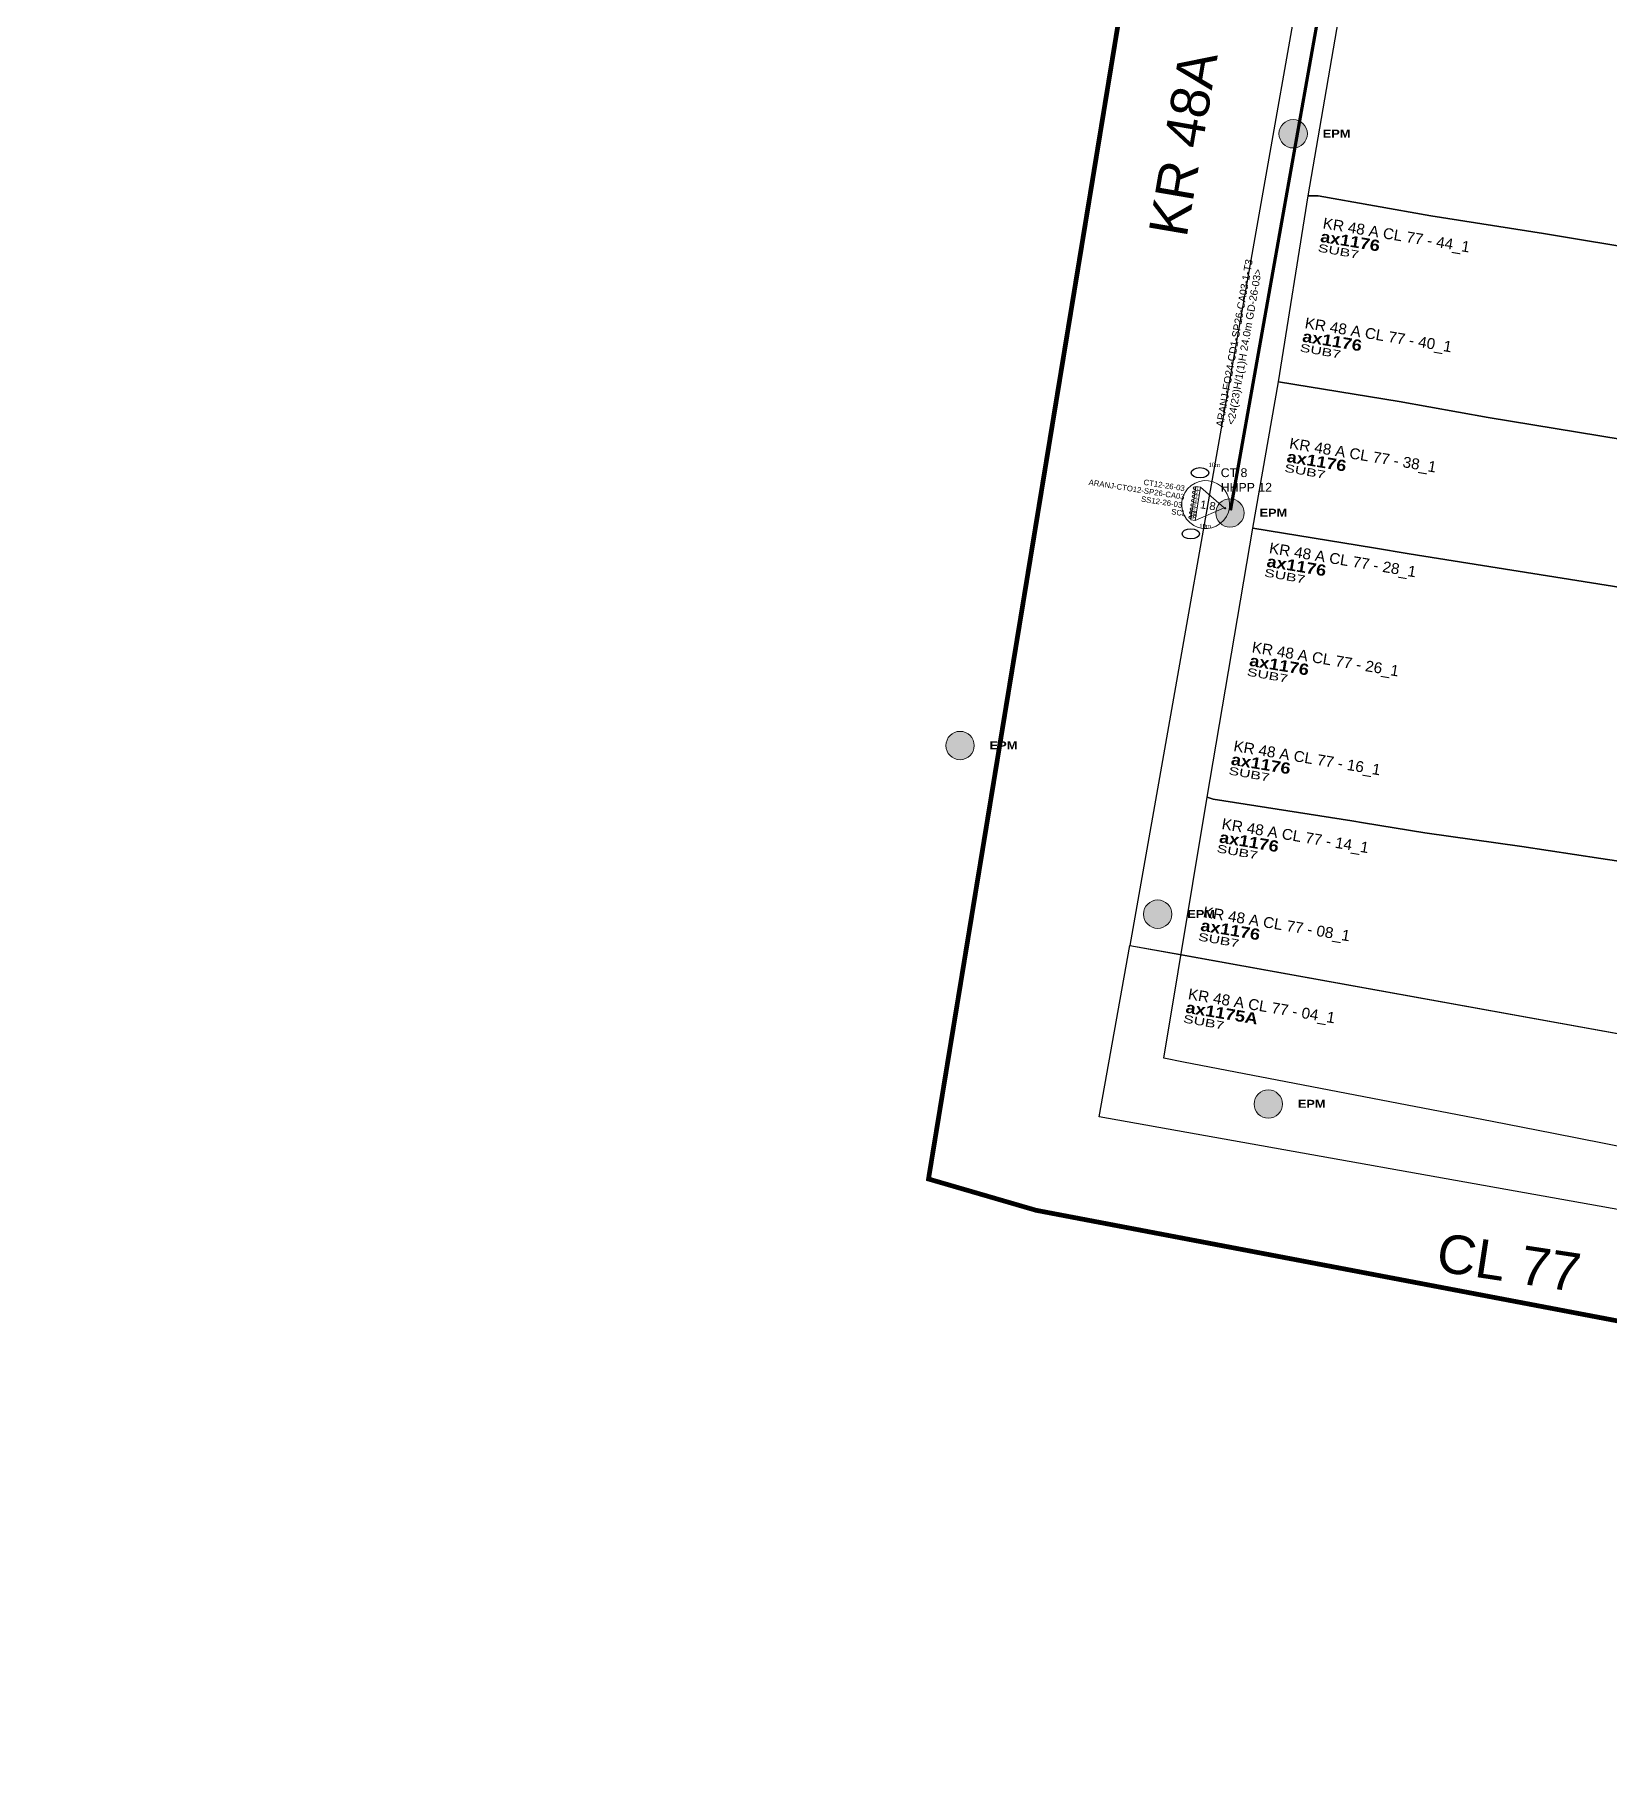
# Model space of a CAD drawing. Header units: inches. Extents: x -75.59 to -67.86, y 4.63 to 13.89.
# Drawn here: x -75.55785 to -75.557054, y 6.270317 to 6.271196 of the extents above; entities that cross this region are included whole.
import ezdxf
from ezdxf.enums import TextEntityAlignment as Align

# ---------------------------------------------------------------- set-up
doc = ezdxf.new("R2010")
doc.units = ezdxf.units.IN
doc.header["$MEASUREMENT"] = 0
doc.linetypes.add('DASHED', pattern=[0.75, 0.5, -0.25])
for name, color, linetype, lineweight in [('CB 24 H AER', 3, 'DASHED', 0), ('CTO POSTE', 10, 'Continuous', 0), ('MARQUILLA F.O 24', 3, 'Continuous', 0), ('POSTE EPM', 1, 'Continuous', 20)]:
    doc.layers.add(name, color=color, linetype=linetype, lineweight=lineweight)
for name, color, linetype in [('COBERTURA CTO', 30, 'Continuous'), ('COBERTURA EMPALME', 2, 'Continuous'), ('MALLA VIAL', 250, 'Continuous'), ('MANZANAS', 250, 'Continuous'), ('PLACA ZONA ABIERTA', 9, 'Continuous'), ('PREDIOS', 250, 'Continuous'), ('RESERVA F.O 48', 1, 'Continuous')]:
    doc.layers.add(name, color=color, linetype=linetype)
doc.styles.add('ARIAL', font='arial.ttf')
doc.styles.add('ARIAL_BLACK', font='')
doc.styles.add('BOOK', font='BOOKOS.TTF')
doc.styles.add('Legend', font='calibri.ttf')
doc.styles.get("Standard").update_dxf_attribs({"font": 'arial.ttf'})
doc.styles.add('TXT CTO Y SS', font='arial.ttf', dxfattribs={"height": 0.5})
doc.styles.get('ARIAL_BLACK').set_extended_font_data('Arial Black', bold=True)

# ---------------------------------------------------------------- blocks, each defined once
blk = doc.blocks.new('POSTE EPM')
at = {"layer": 'POSTE EPM'}
h = blk.add_hatch(color=256, dxfattribs=at)
h.dxf.hatch_style = 1
h.paths.add_polyline_path([(-0.7165603611372791, -0.002213178443810249, 1), (0.7181609006476137, -0.002213178443810249, 1)])
blk.add_circle((0.0008002697551674487, -0.002213178443810249), 0.7173606308924464, dxfattribs=at)
at = {"layer": 'POSTE EPM', "color": 251, "true_color": 0x545454, "insert": (1.493904126660325, 0.2113818945536856), "char_height": 0.4045303201912708, "attachment_point": 1, "style": 'ARIAL_BLACK'}
blk.add_mtext_dynamic_manual_height_columns('EPM', width=1.339378879624789, gutter_width=1, heights=[0], dxfattribs=at)
at = {"layer": 'POSTE EPM', "color": 251, "true_color": 0x545454, "style": 'ARIAL_BLACK'}
for tag, p in [('NO_POSTE', (1.457402734959505, 0.8535434625485792)), ('ALTURA(m)', (1.495585900030576, 0.3208728036990856))]:
    blk.add_attdef(tag, p, '', height=0.4045303201912708, dxfattribs=at)
at = {"layer": 'POSTE EPM', "color": 251, "true_color": 0x545454, "flags": 1}
for tag, p in [('VANO', (1.48895076401514, -0.7525384660587329)), ('PRIMARIA', (1.48895076401514, -1.184856571430567)), ('TRANSFORMADOR', (1.493904126660325, -1.577423813736825)), ('SECUNDARIA', (1.48895076401514, -1.970053554444218)), ('FIBRA_OPTICA', (1.48895076401514, -2.755250537457869)), ('ILUMINARIA', (1.493904126660325, -2.362652045951044)), ('TELEVISION', (1.48895076401514, -3.147849028964695)), ('DISTANCIA(m)', (1.48895076401514, -3.54044752047152)), ('TELEFONIA', (1.48895076401514, -3.946951506741942)), ('DIRECCION', (1.48895076401514, -4.339549998248767)), ('ATRIBUTO1', (1.48895076401514, -4.732148489755592)), ('ATRIBUTO2', (1.48895076401514, -5.124746981262417)), ('ATRIBUTO3', (1.48895076401514, -5.517345472769242))]:
    blk.add_attdef(tag, p, '', height=0.3282527874904233, dxfattribs=at)
blk = doc.blocks.new('PLACAS ZONA ABIERTA')
at = {"style": 'Legend'}
blk.add_text('CL 82 KR 79 - 03_3', height=9.999999999999996e-06, rotation=318.531676164398, dxfattribs=at).set_placement((-0.3734420614795608, -0.08028750239420576))
blk.add_attdef('NOMBRE_PREDIO', (0, 1.26844880572753), '', height=1.033109026708364, dxfattribs=at)
blk.add_attdef('DIRECCION_HHPP', (0, 0), '', height=1)
at = {"color": 4, "width": 0.5609512004164231}
blk.add_attdef('SUBCLUSTER', text='', height=0.723176318695855, rotation=359.3318712310255, dxfattribs=at).set_placement((-0.09009229154242071, -2.181361449618537), (3.720037056192101, -2.225793560409346), align=Align.FIT)
at = {"color": 215, "true_color": 0xa953a0, "style": 'ARIAL_BLACK'}
blk.add_attdef('CTO_ASOCIADA', (-0.02829619364968217, -1.263919226727536), '', height=1.033109026708364, dxfattribs=at)
at = {"color": 1, "flags": 1}
for tag, rotation, width, p, p2 in [('ATRIBUTO1', 359.5617923517989, 0.5711313144517894, (4.311835399562538, -2.199850211619659), (7.549761281152875, -2.224614889994517)), ('ATRIBUTO3', 359.661027574055, 0.5608408195662277, (0.02585137888564937, -3.107940409028018), (3.205474507582903, -3.126751866864782))]:
    blk.add_attdef(tag, text='', height=0.723176318695855, rotation=rotation, dxfattribs=dict(at, width=width)).set_placement(p, p2, align=Align.FIT)
at = {"color": 1, "width": 0.5609512004164231, "flags": 1}
blk.add_attdef('ATRIBUTO2', (7.891415999664378, -2.249992096587606), '', height=0.723176318695855, rotation=359.3318712310255, dxfattribs=at)
blk = doc.blocks.new('*U184')
at = {"layer": 'CTO POSTE', "lineweight": 0}
h = blk.add_hatch(color=256, dxfattribs=at)
h.dxf.hatch_style = 1
edge = h.paths.add_edge_path()
edge.add_arc((-1.16570397702152, 0.5304692800973365), 0.04272443383408168, -179.87575002869914, 180.1242499713009, ccw=False)
edge = h.paths.add_edge_path()
edge.add_arc((-1.165379537509516, 0.3808597034438407), 0.04272443383408168, -179.87575002869914, 180.1242499713009, ccw=False)
edge = h.paths.add_edge_path()
edge.add_arc((-1.16507754936448, 0.2416031799271921), 0.04272443383408168, -179.87575002869914, 180.1242499713009, ccw=False)
edge = h.paths.add_edge_path()
edge.add_arc((-1.164743358308345, 0.08749685014872333), 0.04272443383408168, -179.87575002869914, 180.1242499713009, ccw=False)
edge = h.paths.add_edge_path()
edge.add_arc((-1.164410031402863, -0.06621099174865287), 0.04272443383408168, -179.87575002869914, 180.1242499713009, ccw=False)
edge = h.paths.add_edge_path()
edge.add_arc((-1.164091593659508, -0.2130529583139447), 0.04272443383408168, -179.87575002869914, 180.1242499713009, ccw=False)
edge = h.paths.add_edge_path()
edge.add_arc((-1.163818273801132, -0.3390896054848094), 0.04272443383408168, -179.87575002869914, 180.1242499713009, ccw=False)
edge = h.paths.add_edge_path()
edge.add_arc((-1.163462957748813, -0.5029373558326115), 0.04272443383408168, -179.87575002869914, 180.1242499713009, ccw=False)
h = blk.add_hatch(color=1, dxfattribs=at)
h.dxf.hatch_style = 1
edge = h.paths.add_edge_path()
edge.add_arc((0.0009719475403980076, -0.000191926958668334), 0.04056302315260518, -179.87575002869914, 180.1242499713009, ccw=False)
at = {"layer": 'CTO POSTE', "color": 1, "lineweight": 0}
for p, q in [((-0.9667865587761484, 0.5921205333962566), (-1.123104065001801, 0.5917815472392731)), ((-1.123104065001801, 0.5917815472392731), (-1.120539696158135, -0.5907320581954676)), ((-1.122837398275969, 0.468812875165103), (-1.123104065001801, 0.5917815472392731)), ((-0.9665198920503167, 0.4691518613220835), (-1.122837398275969, 0.468812875165103)), ((-0.9661811520862227, 0.3129478826180939), (-1.122498658311875, 0.3126088964611103)), ((-0.9658640336207424, 0.1667142778499595), (-1.122181539846394, 0.1663752916929787)), ((-0.9655613290936279, 0.02712740733248514), (-1.12187883531928, 0.02678842117550443)), ((-0.03757488002981723, 0.002876014916922878), (-0.9667865587761484, 0.5921205333962566)), ((-0.964222189932483, -0.590393072038487), (-0.9667865587761484, 0.5921205333962566)), ((-0.03757488002981723, 0.002876014916922878), (-0.964222189932483, -0.590393072038487)), ((-0.9652370042500511, -0.1224292919924531), (-1.121554510475704, -0.1227682781494338)), ((-0.9649054706640456, -0.2753101761439641), (-1.121222976889698, -0.2756491623009448)), ((-0.9645955597588329, -0.4182201412182451), (-1.120913065984485, -0.4185591273752257)), ((-1.120539696158135, -0.5907320581954676), (-0.964222189932483, -0.590393072038487))]:
    blk.add_line(p, q, dxfattribs=at)
for centre in [(-1.165695065011221, 0.5302045602982328), (-1.165370625499227, 0.3805949836490646), (-1.165068637354184, 0.2413384601280884), (-1.164734446298066, 0.08723213035827497), (-1.164401119392584, -0.06647571153910137), (-1.164082681649228, -0.2133176781043932), (-1.163809361790843, -0.3393543252795858), (-1.163454045738533, -0.50320207562306)]:
    blk.add_circle(centre, 0.04272443383408167, dxfattribs=at)
at = {"layer": 'CTO POSTE', "color": 2, "lineweight": 0, "true_color": 0xf1eb1f, "extrusion": (0, 0, -1)}
blk.add_ellipse((-0.6899112522112519, 0.02219598772041663), major_axis=(0.4469917172561478, 0.7102401245764219), ratio=0.9999999690973764, start_param=4.159629210123316, end_param=10.4428145173029, dxfattribs=at)
at = {"layer": 'CTO POSTE', "lineweight": 0, "attachment_point": 3, "rotation": 0.12424997130086776}
for s, width, heights, insert, char_height in [('\\pxsm0.95;1\\P2\\P3\\P4\\P5\\P6\\P7\\P8', 27.14382853647937, [118.2915640195077], (-1.021115550823426, 0.5771272197435667), 0.09172122187716976), ('1:8', 18.56063143217569, [0], (-0.3359314362916168, 0.1469473872346899), 0.2799471930812424)]:
    blk.add_mtext_dynamic_manual_height_columns(s, width=width, gutter_width=10.75514299257596, heights=heights, dxfattribs=dict(at, insert=insert, char_height=char_height))
at = {"layer": 'CTO POSTE', "lineweight": 0, "style": 'TXT CTO Y SS'}
for tag, p in [('OSPCTONAME', (-4.852666134056701, 0.07321355592175952)), ('NAMECTO', (-2.955743915543525, 0.3689444294119236)), ('SSNAME', (-2.954678602940058, -0.2225173174385967))]:
    blk.add_attdef(tag, p, '', height=0.1952185308778622, rotation=1.959872264478691e-09, dxfattribs=at)
at = {"layer": 'CTO POSTE', "color": 5, "lineweight": 0, "style": 'TXT CTO Y SS'}
blk.add_attdef('SUBCLUSTER', (-1.840361640866581, -0.4970710727819083), '', height=0.1952185308778622, rotation=1.959872264478691e-09, dxfattribs=at)
at = {"layer": 'CTO POSTE', "color": 5, "lineweight": 0, "style": 'TXT CTO Y SS', "flags": 1}
for tag, p in [('ATRIBUTO1', (-1.87481057832273, -0.8144371064112236)), ('ATRIBUTO2', (-1.874810578313623, -1.080654108808041)), ('ATRIBUTO3', (-1.874810578304653, -1.342902269138917))]:
    blk.add_attdef(tag, p, '', height=0.1952185308778622, rotation=1.959872264478691e-09, dxfattribs=at)
blk = doc.blocks.new('*U535')
at = {"layer": 'RESERVA F.O 48', "linetype": 'ByBlock', "lineweight": 30}
blk.add_ellipse((0, 0), major_axis=(1.155851281713483, 0.0003712607545550343), ratio=0.5873088644412812, dxfattribs=at)
at = {"layer": 'RESERVA F.O 48', "lineweight": 0, "style": 'BOOK'}
blk.add_attdef('RESERVA', (1.129388771834783, 0.7587690510554239), '', height=0.5725093120969081, rotation=0.03902316617520105, dxfattribs=at)
blk = doc.blocks.new('MARQUILLA 24')
at = {"layer": 'MARQUILLA F.O 24', "style": 'ARIAL'}
for tag, height, oblique, p in [('IDENTIFICACIONCABLEFIBRA', 0.6981626117769962, 1.383453351877506e-09, (0, 0.5357137996027088)), ('CAPACIDADFIBRA', 0.6981626116966985, 8.300879983380582e-09, (-0.1794536483939737, -0.5439291556110764))]:
    blk.add_attdef(tag, text='', height=height, rotation=359.8296068828643, dxfattribs=dict(at, oblique=oblique)).set_placement(p, align=Align.MIDDLE)

msp = doc.modelspace()

# ---------------------------------------------------------------- linework, layer by layer
at = {"layer": 'CB 24 H AER', "ltscale": 1e-05, "const_width": 1.655566478337226e-06}
msp.add_lwpolyline([(-75.55711224110593, 6.271694708007057), (-75.55717019119498, 6.271378674943385), (-75.55724528370295, 6.270956002895359)], dxfattribs=at)
at = {"layer": 'COBERTURA CTO'}
for points in [[(-75.55705615256764, 6.271384606245739), (-75.557074, 6.271331), (-75.55718734863117, 6.271352774178502), (-75.55729606225778, 6.2707360673306), (-75.55692, 6.270668000000001), (-75.55690680900798, 6.270745326852902), (-75.556863, 6.270736), (-75.55686072065502, 6.270750942372699), (-75.55679275967803, 6.270740575443999), (-75.556774, 6.270797), (-75.55671165732659, 6.270786097381717), (-75.55670957496937, 6.270797925170666), (-75.556568, 6.270773), (-75.556556, 6.270841), (-75.55647417295374, 6.270845433451958), (-75.55645643864356, 6.270945989178996), (-75.55667186222378, 6.27098476542346), (-75.55664047963941, 6.27117023779919), (-75.55682619635881, 6.271199920026538), (-75.556811, 6.271287), (-75.556883, 6.271299), (-75.556873, 6.271367), (-75.557054, 6.271398)], [(-75.55674589631514, 6.270548292870188), (-75.55731172173773, 6.270649349594813), (-75.55729606225778, 6.2707360673306), (-75.55727026518373, 6.27073140889758), (-75.55692, 6.270668000000001), (-75.55690680900807, 6.270745326852402), (-75.556863, 6.270736), (-75.55686037248323, 6.270750889261747), (-75.55679275967803, 6.270740575443999), (-75.556774, 6.270797), (-75.55671165732659, 6.270786097381716), (-75.556742, 6.270576)]]:
    msp.add_lwpolyline(points, close=True, dxfattribs=at)
at = {"layer": 'COBERTURA EMPALME', "color": 5, "lineweight": 211, "const_width": 2.4e-06}
msp.add_lwpolyline([(-75.55605357211061, 6.27035662104984), (-75.55734351146498, 6.270602090615628), (-75.55739790665126, 6.27061792483943), (-75.55724227739286, 6.271566189586742), (-75.55761522188362, 6.27162361950578), (-75.55760595082727, 6.271668038420394)], dxfattribs=at)
at = {"layer": 'MANZANAS'}
msp.add_polyline3d([(-75.55693, 6.270611, 0), (-75.557082, 6.270641, 0), (-75.557113, 6.270647, 0), (-75.557269, 6.270677, 0), (-75.557279, 6.270679, 0), (-75.557257, 6.270811, 0), (-75.557234, 6.270947, 0), (-75.557221, 6.271021, 0), (-75.557206, 6.271115, 0), (-75.557166, 6.271347, 0), (-75.557164, 6.27136, 0), (-75.557162, 6.271372, 0), (-75.557156, 6.271401, 0), (-75.557154, 6.271416, 0), (-75.557142, 6.271486, 0), (-75.557139, 6.271503, 0), (-75.557121, 6.2715, 0), (-75.557012, 6.271481, 0)], dxfattribs=at)
at = {"layer": 'PREDIOS'}
msp.add_polyline3d([(-75.55687, 6.27106, 0), (-75.557087, 6.271096, 0), (-75.557144, 6.271105, 0), (-75.557201, 6.271115, 0), (-75.557206, 6.271115, 0), (-75.557166, 6.271347, 0), (-75.557156, 6.271346, 0), (-75.557154, 6.271345, 0), (-75.557127, 6.271341, 0), (-75.557074, 6.271331, 0), (-75.55702, 6.271322, 0)], dxfattribs=at)
for points in [[(-75.556752, 6.270955, 0), (-75.556754, 6.270942, 0), (-75.556798, 6.270949, 0), (-75.55683, 6.270955, 0), (-75.55687, 6.270962, 0), (-75.556953, 6.270975, 0), (-75.557036, 6.27099, 0), (-75.557115, 6.271003, 0), (-75.55716, 6.271011, 0), (-75.557221, 6.271021, 0), (-75.557206, 6.271115, 0), (-75.557201, 6.271115, 0), (-75.557144, 6.271105, 0), (-75.557087, 6.271096, 0), (-75.55687, 6.27106, 0), (-75.556856, 6.271058, 0), (-75.556781, 6.271046, 0), (-75.55674, 6.271039, 0), (-75.556744, 6.271015, 0), (-75.556749, 6.270977, 0), (-75.556752, 6.270955, 0)], [(-75.556879, 6.270909, 0), (-75.556883, 6.27089, 0), (-75.556927, 6.270897, 0), (-75.556941, 6.2709, 0), (-75.557155, 6.270934, 0), (-75.557173, 6.270937, 0), (-75.557234, 6.270947, 0), (-75.557221, 6.271021, 0), (-75.55716, 6.271011, 0), (-75.557115, 6.271003, 0), (-75.557036, 6.27099, 0), (-75.556953, 6.270975, 0), (-75.55687, 6.270962, 0), (-75.556874, 6.270942, 0), (-75.556879, 6.270909, 0)], [(-75.556902, 6.270776, 0), (-75.556905, 6.270756, 0), (-75.556955, 6.270764, 0), (-75.557031, 6.270776, 0), (-75.557058, 6.27078, 0), (-75.557098, 6.270786, 0), (-75.557147, 6.270793, 0), (-75.557178, 6.270798, 0), (-75.557184, 6.270799, 0), (-75.557254, 6.27081, 0), (-75.557257, 6.270811, 0), (-75.557234, 6.270947, 0), (-75.557173, 6.270937, 0), (-75.557155, 6.270934, 0), (-75.556941, 6.2709, 0), (-75.556927, 6.270897, 0), (-75.556883, 6.27089, 0), (-75.556894, 6.270821, 0), (-75.556902, 6.270776, 0)], [(-75.556925, 6.270639, 0), (-75.55693, 6.270611, 0), (-75.557082, 6.270641, 0), (-75.557113, 6.270647, 0), (-75.557269, 6.270677, 0), (-75.557279, 6.270679, 0), (-75.557257, 6.270811, 0), (-75.557254, 6.27081, 0), (-75.557184, 6.270799, 0), (-75.557178, 6.270798, 0), (-75.557147, 6.270793, 0), (-75.557098, 6.270786, 0), (-75.557058, 6.27078, 0), (-75.557031, 6.270776, 0), (-75.556955, 6.270764, 0), (-75.556905, 6.270756, 0), (-75.556915, 6.270697, 0), (-75.556925, 6.270639, 0)]]:
    msp.add_polyline3d(points, close=True, dxfattribs=at)

# ---------------------------------------------------------------- block references
at = {"layer": 'CTO POSTE', "xscale": 1.444706489873691e-05, "yscale": 1.444706489873691e-05, "zscale": 1.444706489873691e-05, "rotation": 351.1430393450123}
msp.add_blockref('*U184', (-75.55724799932571, 6.270957083247573), dxfattribs=at).add_auto_attribs({'OSPCTONAME': 'ARANJ-CTO12-SP26-CA03', 'NAMECTO': 'CT12-26-03', 'SSNAME': 'SS12-26-03', 'SUBCLUSTER': 'SCL 15'})
at = {"layer": 'MARQUILLA F.O 24', "xscale": 5.360946087982288e-06, "yscale": 5.360946087982288e-06, "zscale": 5.360946087982288e-06, "rotation": 80.10419193227406}
msp.add_blockref('MARQUILLA 24', (-75.55724050743082, 6.2710400737963), dxfattribs=at).add_auto_attribs({'CAPACIDADFIBRA': '<24(23)H/1(1)H 24.0m GD-26-03>', 'IDENTIFICACIONCABLEFIBRA': 'ARANJ-FO24-CD1-SP26-CA03-1-T3'})
at = {"layer": 'PLACA ZONA ABIERTA'}
ref = msp.add_blockref('PLACAS ZONA ABIERTA', (-75.55719888037319, 6.271098654291504), dxfattribs=dict(at, xscale=5.500000000000002e-06, yscale=5.500000000000002e-06, zscale=5.500000000000002e-06, rotation=350.586608527742))
ref.add_attrib('DIRECCION_HHPP', 'KR 48 A CL 77 - 44_1', (-75.55719888037319, 6.271098654291504), dxfattribs={"layer": '0', "height": 5.5e-06, "rotation": 350.586608527742})
ref.add_attrib('CTO_ASOCIADA', 'ax1176', (-75.55720017087899, 6.271091821799826), dxfattribs={"layer": '0', "color": 215, "true_color": 0xa953a0, "height": 5.682099646896004e-06, "rotation": 350.586608527742, "style": 'ARIAL_BLACK'})
ref.add_attrib('SUBCLUSTER', 'SUB7', dxfattribs={"layer": '0', "color": 4, "height": 3.977469752827202e-06, "rotation": 349.9184797626006, "width": 1.443794024433145}).set_placement((-75.55720133147595, 6.271086899405678), (-75.55718069792435, 6.271083230876106), align=Align.FIT)
ref = msp.add_blockref('PLACAS ZONA ABIERTA', (-75.55720799123584, 6.27104818609488), dxfattribs=dict(at, xscale=5.500000000000002e-06, yscale=5.500000000000002e-06, zscale=5.500000000000002e-06, rotation=350.586608527742))
ref.add_attrib('DIRECCION_HHPP', 'KR 48 A CL 77 - 40_1', (-75.55720799123584, 6.27104818609488), dxfattribs={"layer": '0', "height": 5.5e-06, "rotation": 350.586608527742})
ref.add_attrib('CTO_ASOCIADA', 'ax1176', (-75.55720928174162, 6.271041353603206), dxfattribs={"layer": '0', "color": 215, "true_color": 0xa953a0, "height": 5.682099646896004e-06, "rotation": 350.586608527742, "style": 'ARIAL_BLACK'})
ref.add_attrib('SUBCLUSTER', 'SUB7', dxfattribs={"layer": '0', "color": 4, "height": 3.977469752827202e-06, "rotation": 349.9184797530377, "width": 1.443794024475989}).set_placement((-75.55721044233859, 6.271036431209058), (-75.55718980878699, 6.271032762679482), align=Align.FIT)
ref = msp.add_blockref('PLACAS ZONA ABIERTA', (-75.55721582869349, 6.270987373647108), dxfattribs=dict(at, xscale=5.500000000000002e-06, yscale=5.500000000000002e-06, zscale=5.500000000000002e-06, rotation=350.586608527742))
ref.add_attrib('DIRECCION_HHPP', 'KR 48 A CL 77 - 38_1', (-75.55721582869349, 6.270987373647108), dxfattribs={"layer": '0', "height": 5.5e-06, "rotation": 350.586608527742})
ref.add_attrib('CTO_ASOCIADA', 'ax1176', (-75.55721711919928, 6.270980541155433), dxfattribs={"layer": '0', "color": 215, "true_color": 0xa953a0, "height": 5.682099646896004e-06, "rotation": 350.586608527742, "style": 'ARIAL_BLACK'})
ref.add_attrib('SUBCLUSTER', 'SUB7', dxfattribs={"layer": '0', "color": 4, "height": 3.977469752827202e-06, "rotation": 349.9184797694016, "width": 1.443794025397052}).set_placement((-75.55721827979626, 6.270975618761286), (-75.55719764624465, 6.270971950231713), align=Align.FIT)
ref = msp.add_blockref('PLACAS ZONA ABIERTA', (-75.55722602296338, 6.270934429040081), dxfattribs=dict(at, xscale=5.500000000000002e-06, yscale=5.500000000000002e-06, zscale=5.500000000000002e-06, rotation=350.586608527742))
ref.add_attrib('DIRECCION_HHPP', 'KR 48 A CL 77 - 28_1', (-75.55722602296338, 6.270934429040081), dxfattribs={"layer": '0', "height": 5.5e-06, "rotation": 350.586608527742})
ref.add_attrib('CTO_ASOCIADA', 'ax1176', (-75.55722731346917, 6.270927596548407), dxfattribs={"layer": '0', "color": 215, "true_color": 0xa953a0, "height": 5.682099646896004e-06, "rotation": 350.586608527742, "style": 'ARIAL_BLACK'})
ref.add_attrib('SUBCLUSTER', 'SUB7', dxfattribs={"layer": '0', "color": 4, "height": 3.977469752827202e-06, "rotation": 349.9184797530377, "width": 1.443794024475989}).set_placement((-75.55722847406612, 6.270922674154259), (-75.55720784051452, 6.270919005624683), align=Align.FIT)
ref = msp.add_blockref('PLACAS ZONA ABIERTA', (-75.55723475366884, 6.270884276908955), dxfattribs=dict(at, xscale=5.500000000000002e-06, yscale=5.500000000000002e-06, zscale=5.500000000000002e-06, rotation=350.586608527742))
ref.add_attrib('DIRECCION_HHPP', 'KR 48 A CL 77 - 26_1', (-75.55723475366884, 6.270884276908955), dxfattribs={"layer": '0', "height": 5.5e-06, "rotation": 350.586608527742})
ref.add_attrib('CTO_ASOCIADA', 'ax1176', (-75.55723604417463, 6.27087744441728), dxfattribs={"layer": '0', "color": 215, "true_color": 0xa953a0, "height": 5.682099646896004e-06, "rotation": 350.586608527742, "style": 'ARIAL_BLACK'})
ref.add_attrib('SUBCLUSTER', 'SUB7', dxfattribs={"layer": '0', "color": 4, "height": 3.977469752827202e-06, "rotation": 349.9184797530377, "width": 1.443794024475989}).set_placement((-75.5572372047716, 6.270872522023133), (-75.55721657122, 6.270868853493557), align=Align.FIT)
ref = msp.add_blockref('PLACAS ZONA ABIERTA', (-75.55724402344222, 6.270834308095538), dxfattribs=dict(at, xscale=5.500000000000002e-06, yscale=5.500000000000002e-06, zscale=5.500000000000002e-06, rotation=350.586608527742))
ref.add_attrib('DIRECCION_HHPP', 'KR 48 A CL 77 - 16_1', (-75.55724402344222, 6.270834308095538), dxfattribs={"layer": '0', "height": 5.5e-06, "rotation": 350.586608527742})
ref.add_attrib('CTO_ASOCIADA', 'ax1176', (-75.55724531394803, 6.27082747560386), dxfattribs={"layer": '0', "color": 215, "true_color": 0xa953a0, "height": 5.682099646896004e-06, "rotation": 350.586608527742, "style": 'ARIAL_BLACK'})
ref.add_attrib('SUBCLUSTER', 'SUB7', dxfattribs={"layer": '0', "color": 4, "height": 3.977469752827202e-06, "rotation": 349.9184797626006, "width": 1.443794024433145}).set_placement((-75.55724647454498, 6.270822553209713), (-75.55722584099338, 6.27081888468014), align=Align.FIT)
ref = msp.add_blockref('PLACAS ZONA ABIERTA', (-75.55724998734651, 6.270794940837378), dxfattribs=dict(at, xscale=5.500000000000002e-06, yscale=5.500000000000002e-06, zscale=5.500000000000002e-06, rotation=350.586608527742))
ref.add_attrib('DIRECCION_HHPP', 'KR 48 A CL 77 - 14_1', (-75.55724998734651, 6.270794940837378), dxfattribs={"layer": '0', "height": 5.5e-06, "rotation": 350.586608527742})
ref.add_attrib('CTO_ASOCIADA', 'ax1176', (-75.5572512778523, 6.2707881083457), dxfattribs={"layer": '0', "color": 215, "true_color": 0xa953a0, "height": 5.682099646896004e-06, "rotation": 350.586608527742, "style": 'ARIAL_BLACK'})
ref.add_attrib('SUBCLUSTER', 'SUB7', dxfattribs={"layer": '0', "color": 4, "height": 3.977469752827202e-06, "rotation": 349.9184797530377, "width": 1.443794024475989}).set_placement((-75.55725243844927, 6.270783185951556), (-75.55723180489767, 6.27077951742198), align=Align.FIT)
ref = msp.add_blockref('PLACAS ZONA ABIERTA', (-75.55725944151395, 6.270750361518421), dxfattribs=dict(at, xscale=5.500000000000002e-06, yscale=5.500000000000002e-06, zscale=5.500000000000002e-06, rotation=350.586608527742))
ref.add_attrib('DIRECCION_HHPP', 'KR 48 A CL 77 - 08_1', (-75.55725944151395, 6.270750361518421), dxfattribs={"layer": '0', "height": 5.5e-06, "rotation": 350.586608527742})
ref.add_attrib('CTO_ASOCIADA', 'ax1176', (-75.55726073201974, 6.270743529026746), dxfattribs={"layer": '0', "color": 215, "true_color": 0xa953a0, "height": 5.682099646896004e-06, "rotation": 350.586608527742, "style": 'ARIAL_BLACK'})
ref.add_attrib('SUBCLUSTER', 'SUB7', dxfattribs={"layer": '0', "color": 4, "height": 3.977469752827202e-06, "rotation": 349.9184797530377, "width": 1.443794024475989}).set_placement((-75.55726189261671, 6.270738606632599), (-75.55724125906511, 6.270734938103023), align=Align.FIT)
ref = msp.add_blockref('PLACAS ZONA ABIERTA', (-75.55726699511658, 6.270708884446702), dxfattribs=dict(at, xscale=5.500000000000002e-06, yscale=5.500000000000002e-06, zscale=5.500000000000002e-06, rotation=350.586608527742))
ref.add_attrib('DIRECCION_HHPP', 'KR 48 A CL 77 - 04_1', (-75.55726699511658, 6.270708884446702), dxfattribs={"layer": '0', "height": 5.5e-06, "rotation": 350.586608527742})
ref.add_attrib('CTO_ASOCIADA', 'ax1175A', (-75.55726828562237, 6.270702051955027), dxfattribs={"layer": '0', "color": 215, "true_color": 0xa953a0, "height": 5.682099646896004e-06, "rotation": 350.586608527742, "style": 'ARIAL_BLACK'})
ref.add_attrib('SUBCLUSTER', 'SUB7', dxfattribs={"layer": '0', "color": 4, "height": 3.977469752827202e-06, "rotation": 349.9184797530377, "width": 1.443794024475989}).set_placement((-75.55726944621934, 6.27069712956088), (-75.55724881266774, 6.270693461031303), align=Align.FIT)
at = {"layer": 'POSTE EPM', "xscale": 1.000000000295132e-05, "yscale": 1.000000000295132e-05, "zscale": 1.000000000295132e-05}
for p in [(-75.55721358383961, 6.271146429198445), (-75.5572455443235, 6.270954719624658), (-75.5573819471452, 6.270837105545312), (-75.55728205729747, 6.270751856189656), (-75.55722617495377, 6.27065583848309)]:
    msp.add_blockref('POSTE EPM', p, dxfattribs=at)
at = {"layer": 'RESERVA F.O 48', "xscale": 3.81e-06, "yscale": 3.81e-06, "zscale": 3.81e-06}
for p in [(-75.55726067648723, 6.270975034625318), (-75.5572653136623, 6.270944154207102)]:
    msp.add_blockref('*U535', p, dxfattribs=at).add_auto_attribs({'RESERVA': '10m'})

# ---------------------------------------------------------------- texts
at = {"layer": 'COBERTURA CTO', "insert": (-75.55725019677725, 6.270977268376871), "char_height": 4.448220157138549e-06, "attachment_point": 1, "rotation": 0.09284853684640787}
msp.add_mtext_dynamic_manual_height_columns('\\pxt1;CT 8\\P\\ptz;HHPP 12', width=4.263024192573142e-05, gutter_width=2.224110078569275e-05, heights=[3.004962634147944e-05], dxfattribs=at)
at = {"layer": 'MALLA VIAL'}
for s, rotation, p in [('KR 48A', 80.30000000000017, (-75.5572675, 6.2710935)), ('CL 77', 351.4000000000007, (-75.557142, 6.2705715))]:
    msp.add_text(s, height=1.952198814178255e-05, rotation=rotation, dxfattribs=at).set_placement(p)

doc.saveas('drawing.dxf')
